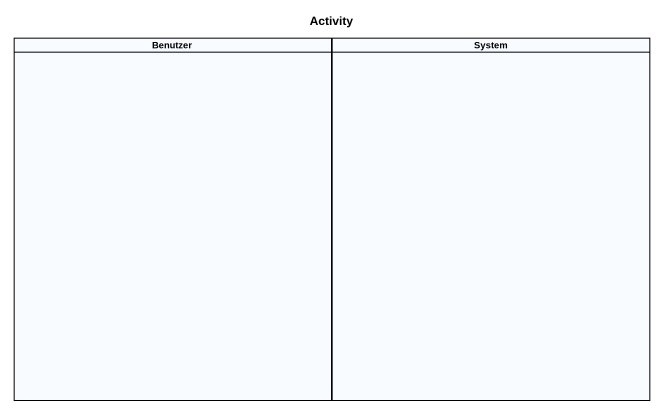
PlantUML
@startuml
title Activity
hide empty description
state Benutzer <<partition>>
state System <<partition>>
@enduml
